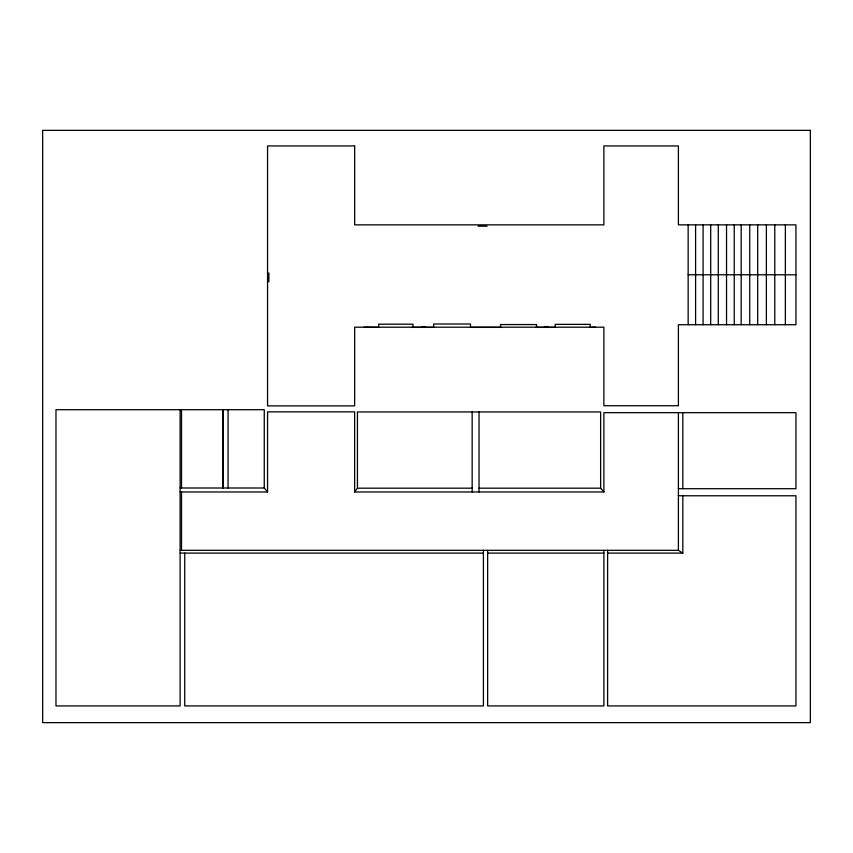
<?xml version="1.0" encoding="UTF-8"?>
<svg xmlns="http://www.w3.org/2000/svg" width="853" height="853" viewBox="0 0 853 853"><rect width="100%" height="100%" fill="white"/><g stroke="black" fill="none" stroke-linecap="round" stroke-linejoin="round"><path stroke-width="1.28" d="M354.645 491.968L357.439 488.183L357.439 411.956L600.629 411.956L600.629 488.183L603.892 491.968L354.645 491.968L354.645 411.86L267.554 411.86L267.554 491.968L180.122 491.968M478.053 226.173L487.106 226.173M688.147 274.783L795.945 274.783M378.636 327.381L363.996 327.2M411.892 327.381L433.185 327.381M470.44 327.381L501.042 327.381M535.631 327.381L555.591 327.381M590.18 327.381L595.501 327.2M180.122 488.001L264.27 488.001L267.554 491.968M357.439 488.183L472.157 488.183M479.034 488.183L600.629 488.183M678.402 488.705L795.945 488.705L795.945 412.671L603.892 412.671L603.892 491.968M678.402 495.774L795.945 495.774L795.945 705.932L607.613 705.932L607.613 550.324M180.122 550.324L678.402 550.324L682.826 553.096L682.826 495.774M180.122 553.096L483.406 553.096M487.649 553.096L603.892 553.096M607.613 553.096L682.826 553.096M785.368 224.851L785.368 324.726M774.78 224.851L774.78 324.726M766.378 224.851L766.378 324.726M757.688 224.851L757.688 324.726M749.734 224.851L749.734 324.726M741.172 224.851L741.172 324.726M734.241 224.851L734.241 324.726M726.532 224.851L726.532 324.726M718.29 224.851L718.29 324.726M710.709 224.851L710.709 324.726M703.096 224.851L703.096 324.726M695.6 224.851L695.6 324.726M688.147 224.851L688.147 324.726M682.826 412.671L682.826 488.705M678.402 412.671L678.402 550.324M603.892 550.324L603.892 705.932L487.649 705.932L487.649 550.324M590.233 327.2L590.233 324.364L555.143 324.364L555.143 327.2M547.722 327.2L547.722 326.624L544.896 326.624L544.896 327.2M547.221 326.624L545.334 326.624M536.558 327.2L536.558 324.556L500.53 324.556L500.53 327.2M483.406 550.324L483.406 705.932L184.738 705.932L184.738 553.096M479.034 411.956L479.034 491.968M472.157 411.956L472.157 491.968M470.504 327.2L470.504 323.991L433.708 323.991L433.708 327.2M424.847 327.2L424.847 326.624L422.011 326.624L422.011 327.2M424.336 326.624L422.448 326.624M412.959 327.2L412.959 324.172L378.615 324.172L378.615 327.2M268.876 272.853L268.876 281.895M264.27 488.001L264.27 409.707L181.518 409.707L181.518 488.001M228.071 409.707L228.071 488.001M222.985 409.707L222.985 488.001M222.9 409.707L222.9 488.001M181.518 491.968L181.518 550.324M810.35 130.36L42.65 130.36L42.65 722.64L810.35 722.64L810.35 130.36M354.645 145.938L267.554 145.938L267.554 405.889L354.645 405.889L354.645 327.2L603.892 327.2L603.892 405.74L678.402 405.74L678.402 324.726L795.945 324.726L795.945 224.851L678.402 224.851L678.402 145.938L603.892 145.938L603.892 224.851L354.645 224.851L354.645 145.938M180.122 409.707L55.978 409.707L55.978 705.932L180.122 705.932L180.122 409.707"/></g></svg>
